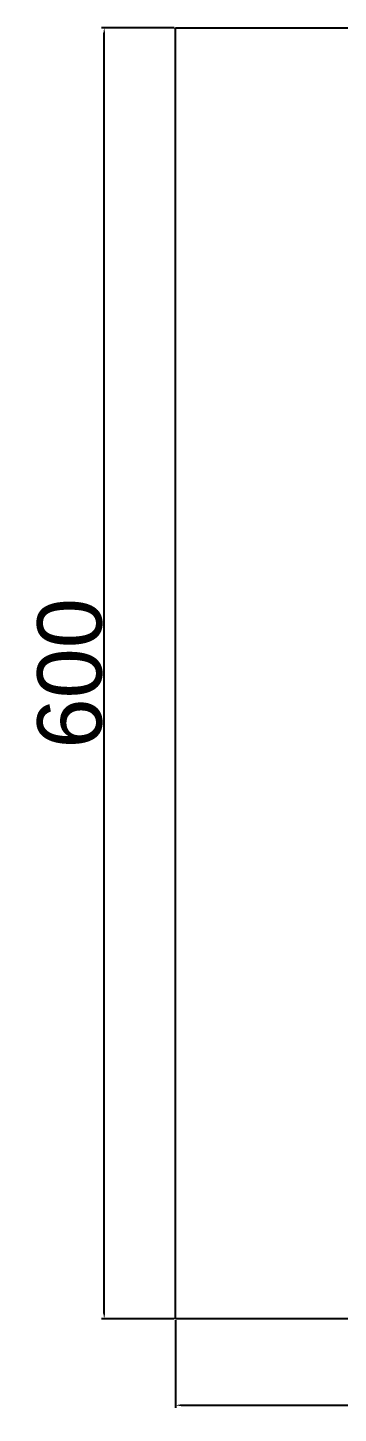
# Model space of a CAD drawing. Header units: millimetres. Extents: x 1761 to 11571, y -2876 to 3504.
# Drawn here: x 4743 to 4887, y -404 to 240 of the extents above; entities that cross this region are included whole.
import ezdxf

# ---------------------------------------------------------------- set-up
doc = ezdxf.new("R2010")
doc.units = ezdxf.units.MM
doc.styles.get("Standard").update_dxf_attribs({"font": 'arial.ttf', "height": 30})
doc.dimstyles.new('ISO-25', dxfattribs={"dimtxt": 100, "dimasz": 2.5, "dimexe": 1.25, "dimexo": 0.625, "dimtad": 1, "dimtxsty": 'Standard', "dimcen": 2.5, "dimclrd": 2, "dimclre": 2, "dimclrt": 1, "dimadec": 0, "dimazin": 0, "dimtfac": 1, "dimtmove": 0, "dimatfit": 3, "dimfxl": 0, "dimarcsym": 0})

# ---------------------------------------------------------------- blocks, each defined once
blk = doc.blocks.new('*D107')
at = {"color": 2, "lineweight": -2, "transparency": 16777216}
for p, q in [((4811.74, -361.05), (4811.74, -401.77)), ((5111.74, -361.05), (5111.74, -401.77)), ((4814.24, -400.52), (5109.24, -400.52))]:
    blk.add_line(p, q, dxfattribs=at)
at = {"color": 2, "transparency": 16777216}
for points in [[(4814.24, -400.11), (4814.24, -400.94), (4811.74, -400.52)], [(5109.24, -400.11), (5109.24, -400.94), (5111.74, -400.52)]]:
    blk.add_solid(points, dxfattribs=at)
at = {"layer": 'Defpoints', "color": 0, "transparency": 16777216}
for p in [(4811.74, -360.42), (5111.74, -360.42), (5111.74, -400.52)]:
    blk.add_point(p, dxfattribs=at)
at = {"color": 1, "transparency": 16777216, "insert": (4961.74, -384.57), "char_height": 30, "attachment_point": 5}
blk.add_mtext('300', dxfattribs=at)
blk = doc.blocks.new('*D108')
at = {"color": 2, "lineweight": -2, "transparency": 16777216}
for p, q in [((4811.12, 239.58), (4777.24, 239.58)), ((4778.49, -357.92), (4778.49, 237.08)), ((4811.12, -360.42), (4777.24, -360.42))]:
    blk.add_line(p, q, dxfattribs=at)
at = {"color": 2, "transparency": 16777216}
for points in [[(4778.07, 237.08), (4778.91, 237.08), (4778.49, 239.58)], [(4778.07, -357.92), (4778.91, -357.92), (4778.49, -360.42)]]:
    blk.add_solid(points, dxfattribs=at)
at = {"layer": 'Defpoints', "color": 0, "transparency": 16777216}
for p in [(4778.49, 239.58), (4811.74, 239.58), (4811.74, -360.42)]:
    blk.add_point(p, dxfattribs=at)
at = {"color": 1, "transparency": 16777216, "insert": (4762.55, -60.42), "char_height": 30, "attachment_point": 5, "rotation": 90}
blk.add_mtext('600', dxfattribs=at)

msp = doc.modelspace()

# ---------------------------------------------------------------- linework, layer by layer
at = {"color": 255}
for p, q in [((4811.745, -360.42), (4811.745, 239.58)), ((4811.745, 239.58), (5111.745, 239.58)), ((5111.745, -360.42), (4811.745, -360.42))]:
    msp.add_line(p, q, dxfattribs=at)

# ---------------------------------------------------------------- dimensions: what is measured, and where the dimension line sits
dim = msp.add_linear_dim(base=(4778.49, 239.58), p1=(4811.745, -360.42), p2=(4811.745, 239.58), angle=90, dimstyle='ISO-25', override={"dimtfillclr": 1}, dxfattribs=at)
dim.commit()
dim.dimension.update_dxf_attribs({"geometry": '*D108', "text_midpoint": (4762.548, -60.42)})
dim = msp.add_linear_dim(base=(5111.745, -400.524), p1=(4811.745, -360.42), p2=(5111.745, -360.42), dimstyle='ISO-25', override={"dimtfillclr": 1}, dxfattribs=at)
dim.commit()
dim.dimension.update_dxf_attribs({"geometry": '*D107', "text_midpoint": (4961.745, -384.572)})

doc.saveas('drawing.dxf')
